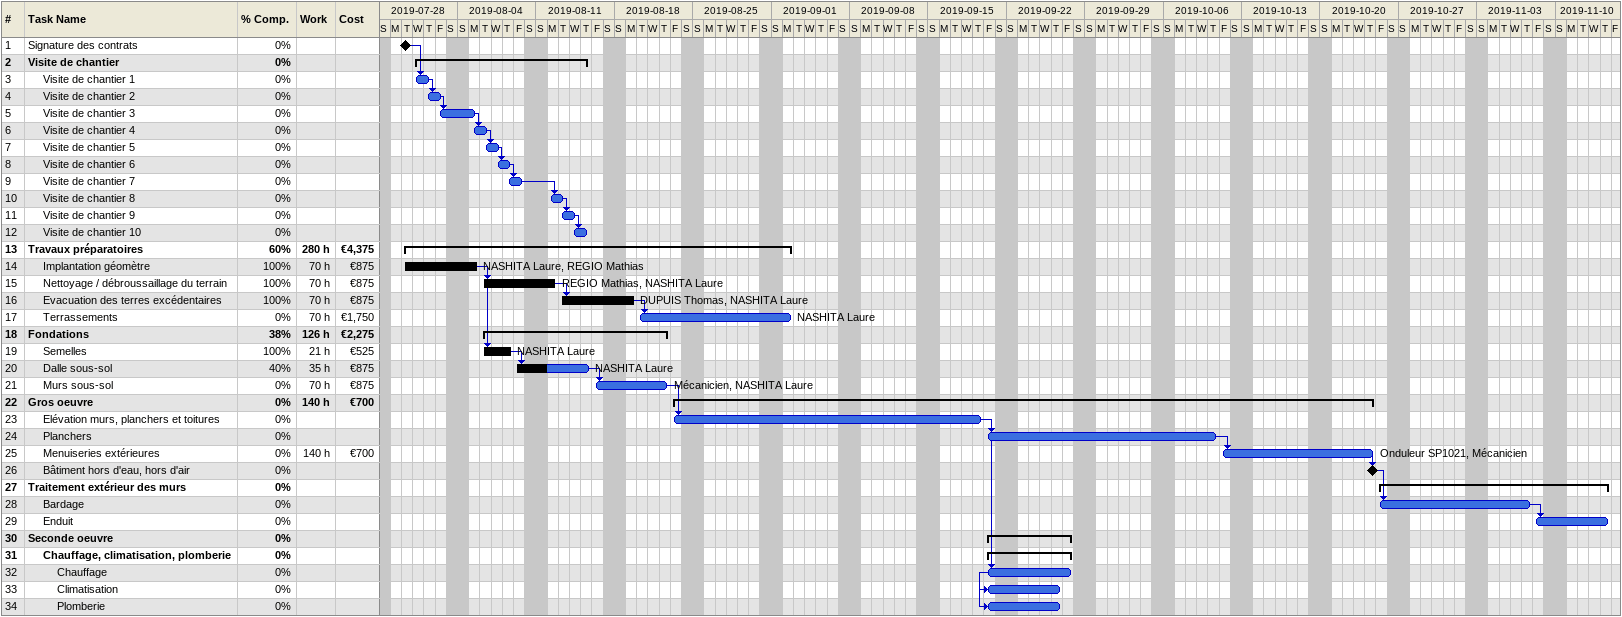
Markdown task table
| ID | Level | Task | Start | Finish | Predecessors | Resources | % complete | Work (h) | Cost (€) |
|---|---|---|---|---|---|---|---|---|---|
| 1 | 1 | Signature des contrats (milestone) | 2019-07-30 | 2019-07-30 |  |  | 0 |  |  |
| 2 | 1 | **Visite de chantier** | 2019-07-31 | 2019-08-15 |  |  | 0 |  |  |
| 3 | 2 | Visite de chantier 1 | 2019-07-31 | 2019-08-01 | 1 |  | 0 |  |  |
| 4 | 2 | Visite de chantier 2 | 2019-08-01 | 2019-08-02 | 3 |  | 0 |  |  |
| 5 | 2 | Visite de chantier 3 | 2019-08-02 | 2019-08-05 | 4 |  | 0 |  |  |
| 6 | 2 | Visite de chantier 4 | 2019-08-05 | 2019-08-06 | 5 |  | 0 |  |  |
| 7 | 2 | Visite de chantier 5 | 2019-08-06 | 2019-08-07 | 6 |  | 0 |  |  |
| 8 | 2 | Visite de chantier 6 | 2019-08-07 | 2019-08-08 | 7 |  | 0 |  |  |
| 9 | 2 | Visite de chantier 7 | 2019-08-08 | 2019-08-09 | 8 |  | 0 |  |  |
| 10 | 2 | Visite de chantier 8 | 2019-08-12 | 2019-08-13 | 9 |  | 0 |  |  |
| 11 | 2 | Visite de chantier 9 | 2019-08-13 | 2019-08-14 | 10 |  | 0 |  |  |
| 12 | 2 | Visite de chantier 10 | 2019-08-14 | 2019-08-15 | 11 |  | 0 |  |  |
| 13 | 1 | **Travaux préparatoires** | 2019-07-30 | 2019-09-02 |  |  | 60 | 280 | 4375 |
| 14 | 2 | Implantation géomètre | 2019-07-30 | 2019-08-05 |  | NASHITA Laure, REGIO Mathias | 100 | 70 | 875 |
| 15 | 2 | Nettoyage / débroussaillage du terrain | 2019-08-06 | 2019-08-12 | 14 | REGIO Mathias, NASHITA Laure | 100 | 70 | 875 |
| 16 | 2 | Evacuation des terres excédentaires | 2019-08-13 | 2019-08-19 | 15 | DUPUIS Thomas, NASHITA Laure | 100 | 70 | 875 |
| 17 | 2 | Terrassements | 2019-08-20 | 2019-09-02 | 16 | NASHITA Laure | 0 | 70 | 1750 |
| 18 | 1 | **Fondations** | 2019-08-06 | 2019-08-22 |  |  | 38 | 126 | 2275 |
| 19 | 2 | Semelles | 2019-08-06 | 2019-08-08 | 14 | NASHITA Laure | 100 | 21 | 525 |
| 20 | 2 | Dalle sous-sol | 2019-08-09 | 2019-08-15 | 19 | NASHITA Laure | 40 | 35 | 875 |
| 21 | 2 | Murs sous-sol | 2019-08-16 | 2019-08-22 | 20 | Mécanicien, NASHITA Laure | 0 | 70 | 875 |
| 22 | 1 | **Gros oeuvre** | 2019-08-23 | 2019-10-24 |  |  | 0 | 140 | 700 |
| 23 | 2 | Elévation murs, planchers et toitures | 2019-08-23 | 2019-09-19 | 21 |  | 0 |  |  |
| 24 | 2 | Planchers | 2019-09-20 | 2019-10-10 | 23 |  | 0 |  |  |
| 25 | 2 | Menuiseries extérieures | 2019-10-11 | 2019-10-24 | 24 | Onduleur SP1021, Mécanicien | 0 | 140 | 700 |
| 26 | 2 | Bâtiment hors d'eau, hors d'air (milestone) | 2019-10-24 | 2019-10-24 | 25 |  | 0 |  |  |
| 27 | 1 | **Traitement extérieur des murs** | 2019-10-25 | 2019-11-14 |  |  | 0 |  |  |
| 28 | 2 | Bardage | 2019-10-25 | 2019-11-07 | 26 |  | 0 |  |  |
| 29 | 2 | Enduit | 2019-11-08 | 2019-11-14 | 28 |  | 0 |  |  |
| 30 | 1 | **Seconde oeuvre** | 2019-09-20 | 2019-09-27 |  |  | 0 |  |  |
| 31 | 2 | **Chauffage, climatisation, plomberie** | 2019-09-20 | 2019-09-27 |  |  | 0 |  |  |
| 32 | 3 | Chauffage | 2019-09-20 | 2019-09-27 | 23 |  | 0 |  |  |
| 33 | 3 | Climatisation | 2019-09-20 | 2019-09-26 | 32SS |  | 0 |  |  |
| 34 | 3 | Plomberie | 2019-09-20 | 2019-09-26 | 33SS |  | 0 |  |  |
